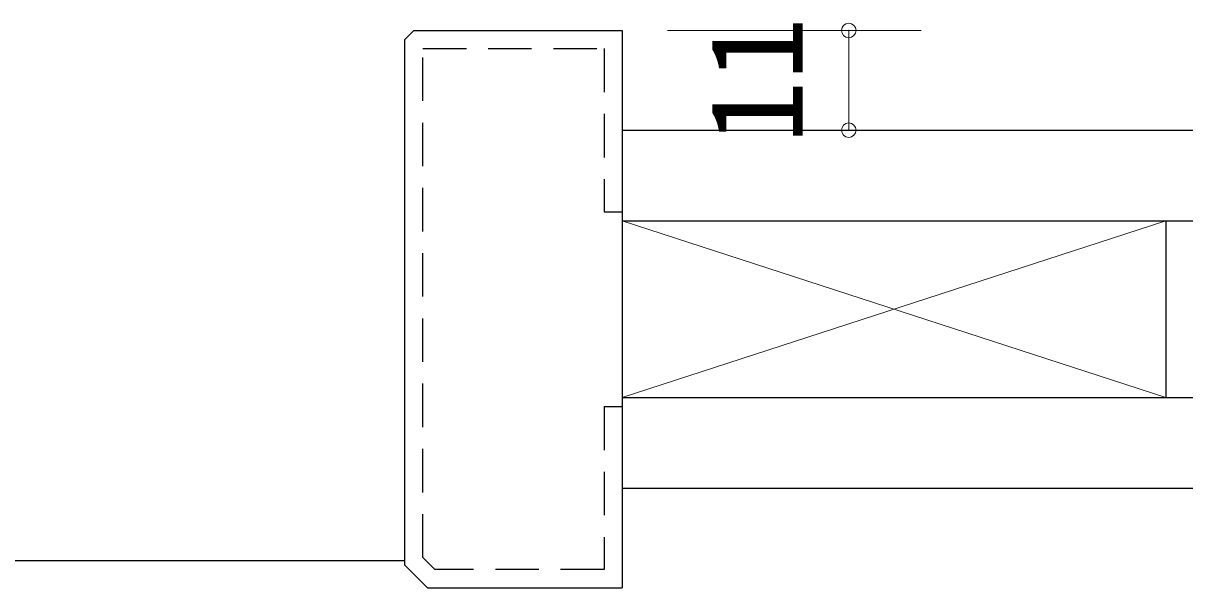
# Model space of a CAD drawing. Units: millimetres at full size; details may follow other scales. Extents: x -800 to 800, y -560 to 560.
# Drawn here: x -281.5 to -153.3, y -310 to -247.7 of the extents above; entities that cross this region are included whole.
import ezdxf
from ezdxf.enums import TextEntityAlignment as Align

# ---------------------------------------------------------------- set-up
doc = ezdxf.new("R2010")
doc.units = ezdxf.units.MM
doc.header["$LTSCALE"] = 4
doc.header["$PDMODE"] = 32
doc.header["$PDSIZE"] = 1.6
doc.linetypes.add('DASHED1', pattern=[1.8, 1.2, -0.6])
doc.layers.add('2-0', color=4, linetype='Continuous', lineweight=9)
doc.styles.add('ＭＳ ゴシック', font='')
doc.styles.get('ＭＳ ゴシック').set_extended_font_data('MS Gothic')

msp = doc.modelspace()

# ---------------------------------------------------------------- linework, layer by layer
at = {"layer": '2-0', "color": 7, "lineweight": 25}
for p, q in [((-239.35, -249.498), (-238.348, -248.496)), ((-238.348, -248.496), (-215.349, -248.496)), ((-215.349, -248.496), (-215.349, -309.998)), ((-239.35, -307.498), (-239.35, -249.498)), ((-215.349, -259.496), (-73.79, -259.496)), ((-215.349, -269.499), (-73.79, -269.499)), ((-155.342, -269.499), (-155.342, -288.998)), ((-215.349, -288.998), (-73.79, -288.998)), ((-215.349, -298.998), (-73.79, -298.998)), ((-504.845, -306.998), (-239.35, -306.998)), ((-239.35, -307.498), (-236.85, -309.998)), ((-236.85, -309.998), (-215.349, -309.998))]:
    msp.add_line(p, q, dxfattribs=at)
at = {"layer": '2-0'}
for p, q in [((-182.349, -248.496), (-210.349, -248.496)), ((-190.349, -259.496), (-190.349, -248.496)), ((-182.349, -259.496), (-210.349, -259.496)), ((-215.349, -269.499), (-155.342, -288.998)), ((-155.342, -269.499), (-215.349, -288.998))]:
    msp.add_line(p, q, dxfattribs=at)
at = {"layer": '2-0', "color": 7, "linetype": 'DASHED1', "lineweight": 25}
for p, q in [((-237.35, -306.67), (-237.35, -250.496)), ((-237.35, -250.496), (-217.349, -250.496)), ((-217.349, -250.496), (-217.349, -268.496)), ((-217.349, -268.496), (-215.349, -268.496)), ((-217.349, -289.998), (-215.349, -289.998)), ((-237.35, -306.67), (-236.022, -307.998))]:
    msp.add_line(p, q, dxfattribs=at)
msp.add_lwpolyline([(-217.349, -289.998), (-217.349, -307.998), (-236.022, -307.998)], dxfattribs=at)
at = {"layer": '2-0'}
for p in [(-190.349, -248.496), (-190.349, -259.496)]:
    msp.add_point(p, dxfattribs=at)

# ---------------------------------------------------------------- texts
at = {"layer": '2-0', "color": 7, "style": 'ＭＳ ゴシック'}
msp.add_text('11', height=10.26, rotation=90, dxfattribs=at).set_placement((-192.349, -260.996), align=Align.BOTTOM_LEFT)

doc.saveas('drawing.dxf')
